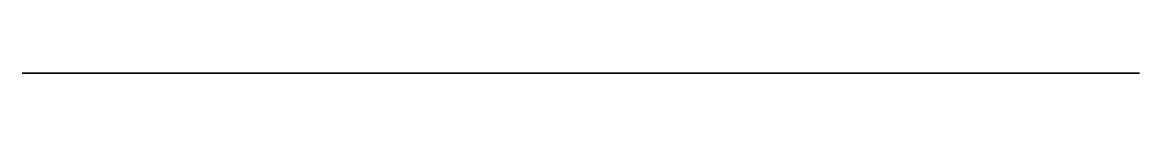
# Model space of a CAD drawing. Header units: millimetres. Extents: x 102.8 to 118.4, y 0 to 0.
import ezdxf

# ---------------------------------------------------------------- set-up
doc = ezdxf.new("R2010")
doc.units = ezdxf.units.MM
doc.layers.get('0').update_dxf_attribs({"color": 194, "true_color": 0x551cb1})

msp = doc.modelspace()

# ---------------------------------------------------------------- linework, layer by layer
at = {"color": 121, "true_color": 0xa6e5e5}
msp.add_polyline3d([(110.075, 0, -22.73), (109.89, 0, -21.343), (109.794, 0, -19.95), (109.785, 0, -18.555), (109.862, 0, -17.162), (110.024, 0, -15.776), (110.27, 0, -14.401), (110.6, 0, -13.042), (111.011, 0, -11.704), (111.583, 0, -10.153), (112.203, 0, -8.669), (112.823, 0, -7.232), (113.136, 0, -6.446), (113.425, 0, -5.639), (113.671, 0, -4.828), (113.772, 0, -4.427), (113.855, 0, -4.032), (113.917, 0, -3.645), (113.957, 0, -3.268), (113.967, 0, -3.084), (113.971, 0, -2.903), (113.968, 0, -2.726), (113.957, 0, -2.554), (114.241, 0, -2.474), (114.518, 0, -2.378), (114.788, 0, -2.266), (115.05, 0, -2.139), (115.305, 0, -1.996), (115.551, 0, -1.84), (115.788, 0, -1.671), (116.015, 0, -1.488), (116.233, 0, -1.294), (116.44, 0, -1.087), (116.636, 0, -0.87), (116.82, 0, -0.642), (116.992, 0, -0.405), (117.152, 0, -0.158), (117.299, 0, 0.097), (117.433, 0, 0.36), (117.551, 0, 0.63), (117.654, 0, 0.904), (117.741, 0, 1.182), (117.812, 0, 1.463), (117.867, 0, 1.747), (117.907, 0, 2.033), (117.931, 0, 2.321), (117.938, 0, 2.609), (117.931, 0, 2.897), (117.907, 0, 3.184), (117.867, 0, 3.471), (117.812, 0, 3.755), (117.741, 0, 4.036), (117.654, 0, 4.314), (117.551, 0, 4.588), (117.433, 0, 4.858), (117.299, 0, 5.12), (117.152, 0, 5.374), (116.992, 0, 5.618), (116.819, 0, 5.852), (116.634, 0, 6.076), (116.438, 0, 6.289), (116.23, 0, 6.49), (116.012, 0, 6.68), (115.784, 0, 6.858), (115.547, 0, 7.023), (115.3, 0, 7.174), (115.045, 0, 7.312), (114.782, 0, 7.436), (114.512, 0, 7.546), (114.235, 0, 7.64), (113.951, 0, 7.719), (113.936, 0, 8.445), (113.88, 0, 9.208), (113.855, 0, 9.41), (113.821, 0, 9.61), (113.779, 0, 9.808), (113.729, 0, 10.003), (113.672, 0, 10.197), (113.607, 0, 10.388), (113.534, 0, 10.577), (113.455, 0, 10.763), (113.384, 0, 10.912), (113.308, 0, 11.058), (113.142, 0, 11.341), (112.958, 0, 11.614), (112.758, 0, 11.877), (112.544, 0, 12.133), (112.32, 0, 12.383), (111.848, 0, 12.87), (110.872, 0, 13.84), (110.406, 0, 14.347), (110.187, 0, 14.611), (109.979, 0, 14.884), (109.795, 0, 15.155), (109.626, 0, 15.437), (109.47, 0, 15.729), (109.327, 0, 16.029), (109.071, 0, 16.644), (108.851, 0, 17.27), (108.727, 0, 17.629), (108.591, 0, 17.983), (108.44, 0, 18.328), (108.357, 0, 18.494), (108.27, 0, 18.656), (108.176, 0, 18.813), (108.077, 0, 18.964), (107.972, 0, 19.108), (107.859, 0, 19.245), (107.74, 0, 19.374), (107.613, 0, 19.495), (107.546, 0, 19.551), (107.478, 0, 19.606), (107.407, 0, 19.657), (107.334, 0, 19.707), (107.212, 0, 19.78), (107.085, 0, 19.846), (106.954, 0, 19.904), (106.82, 0, 19.954), (106.683, 0, 19.998), (106.542, 0, 20.036), (106.4, 0, 20.068), (106.255, 0, 20.094), (105.96, 0, 20.133), (105.659, 0, 20.156), (105.055, 0, 20.17), (102.757, 0, 20.17), (102.757, 0, -22.549), (104.323, 0, -24.285), (104.323, 0, -87.661), (102.757, 0, -89.198), (102.757, 0, -116.113), (118.438, 0, -116.113), (118.438, 0, -54.386), (118.44, 0, -53.2), (118.429, 0, -52.609), (118.398, 0, -52.023), (118.338, 0, -51.447), (118.293, 0, -51.164), (118.239, 0, -50.884), (118.172, 0, -50.608), (118.091, 0, -50.337), (117.997, 0, -50.071), (117.887, 0, -49.81), (117.759, 0, -49.545), (117.618, 0, -49.286), (117.464, 0, -49.034), (117.3, 0, -48.789), (117.123, 0, -48.552), (116.937, 0, -48.324), (116.739, 0, -48.105), (116.532, 0, -47.895), (116.315, 0, -47.697), (116.089, 0, -47.509), (115.855, 0, -47.332), (115.613, 0, -47.167), (115.364, 0, -47.013), (115.108, 0, -46.87), (114.844, 0, -46.74), (114.575, 0, -46.623), (114.931, 0, -46.147), (115.259, 0, -45.653), (115.559, 0, -45.141), (115.83, 0, -44.613), (116.071, 0, -44.071), (116.282, 0, -43.516), (116.461, 0, -42.95), (116.609, 0, -42.375), (116.684, 0, -42.014), (116.745, 0, -41.652), (116.793, 0, -41.288), (116.827, 0, -40.922), (116.847, 0, -40.556), (116.854, 0, -40.19), (116.848, 0, -39.824), (116.828, 0, -39.458), (116.795, 0, -39.093), (116.749, 0, -38.73), (116.69, 0, -38.368), (116.618, 0, -38.008), (116.533, 0, -37.651), (116.434, 0, -37.296), (116.323, 0, -36.945), (116.199, 0, -36.598), (115.973, 0, -36.036), (115.72, 0, -35.479), (115.153, 0, -34.388), (114.525, 0, -33.331), (113.861, 0, -32.316), (113.184, 0, -31.25), (112.558, 0, -30.119), (111.986, 0, -28.938), (111.471, 0, -27.719), (111.019, 0, -26.476), (110.633, 0, -25.221), (110.317, 0, -23.968)], close=True, dxfattribs=at)

doc.saveas('drawing.dxf')
